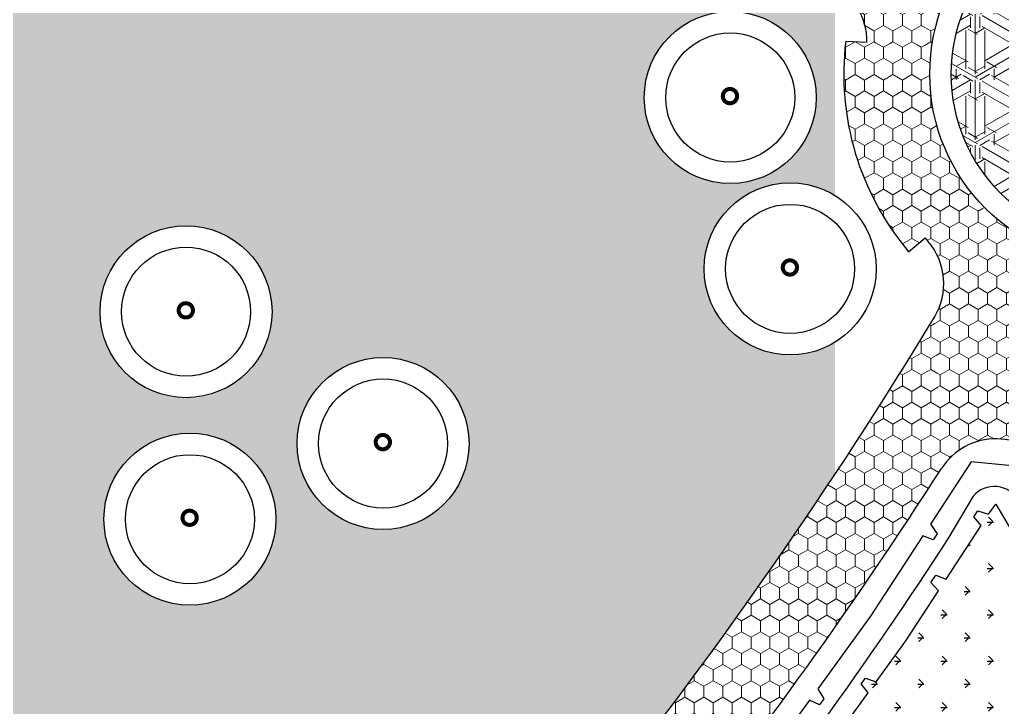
# Model space of a CAD drawing. Header units: millimetres. Extents: x -164772 to 106339, y -135449 to 107526.
# Drawn here: x 1245 to 24103, y -71863 to -55873 of the extents above; entities that cross this region are included whole.
import ezdxf

# ---------------------------------------------------------------- set-up
doc = ezdxf.new("R2010")
doc.units = ezdxf.units.MM
doc.layers.add('bord2', color=251, linetype='Continuous', lineweight=25)
doc.layers.add('paving', color=250, linetype='Continuous', lineweight=25)
for name, color, linetype, lineweight, true_color in [('graas', 7, 'Continuous', 25, 0x83f83f), ('hatch', 7, 'Continuous', 9, 0x4a4a4a), ('plants', 7, 'Continuous', 30, 0x3d5129)]:
    doc.layers.add(name, color=color, linetype=linetype, lineweight=lineweight, true_color=true_color)
doc.linetypes.add('зигзаг', pattern='A,0.00254,-5.08,[131,ltypeshp.shx,S=5.08,R=0,X=-5.08,Y=0],-10.16,[131,ltypeshp.shx,S=5.08,R=180,X=5.08,Y=0],-5.08', length=20.32254)
pattern_1 = [(90, (0, 0), (-219.9704516, 381), [254, -508]), (210, (0, 0), (-219.9704530418713, -380.9999991675352), [254, -508]), (150, (0, 0), (-439.9409046418711, 8.324647552006501e-07), [-508, 254])]

# ---------------------------------------------------------------- blocks, each defined once
blk = doc.blocks.new('Б')
at = {"layer": 'plants', "const_width": 0.1885352972114263}
blk.add_lwpolyline([(63583.59903664938, 41953.88570157746, 1), (63584.26256520769, 41953.88570157746, 1)], format="xyb", close=True, dxfattribs=at)
at = {"layer": 'plants'}
for radius in [4, 3]:
    blk.add_circle((63583.86653953583, 41953.87432750583), radius, dxfattribs=at)
blk = doc.blocks.new('Р')
at = {"layer": 'plants', "const_width": 0.1885352972114263}
blk.add_lwpolyline([(63573.59903664942, 42000.92048726147, 1), (63574.26256520773, 42000.92048726147, 1)], format="xyb", close=True, dxfattribs=at)
at = {"layer": 'plants'}
blk.add_circle((63573.86653953586, 42000.90911318984), 4, dxfattribs=at)
at = {"layer": 'plants', "linetype": 'зигзаг', "ltscale": 0.1}
blk.add_circle((63573.86653953586, 42000.90911318984), 3, dxfattribs=at)

msp = doc.modelspace()

# ---------------------------------------------------------------- hatches: boundary and pattern name
at = {"layer": 'graas'}
h = msp.add_hatch(dxfattribs=at)
h.set_pattern_fill('GRASS,_O', color=256, scale=30, angle=90)
h.set_pattern_definition([(180, (20086130.2969499, -35164895.6718968), (-538.8149999999999, -538.8149999999999), [142.875, -934.755]), (135, (20086130.2969499, -35164895.6718968), (-538.8153672641492, -538.8153672641491), [142.875, -619.1249999999999]), (225, (20086130.2969499, -35164895.6718968), (538.8153672641491, -538.8153672641492), [142.875, -619.1249999999999])])
h.paths.add_polyline_path([(-16881.00978986946, -64929.83549857694), (-9664.48092604549, -75038.56493971818), (-10121.02646176032, -75427.879945612), (-2990.39725011056, -83789.89241391928, 0.3128562335060687), (-1305.118566213452, -84225.03223058856, -0.004958622415605425), (-1193.589945147556, -84183.51932254569), (-1363.352445447163, -83713.22080724729, -0.2077835124769347), (3805.050075634106, -84040.94761274285), (3577.243151236049, -84486.0363737647, -0.00515883096216769), (3686.86696790038, -84543.57940258733, 0.3234179020562239), (5437.046274722743, -84289.81419319841, 0.05378344987379314), (20212.04646126526, -66445.22378586789), (20212.04646126526, -63389.35614114252, -0.137211629457894), (19174.45696733725, -63679.55847998799, -1), (19174.45696733725, -59679.55847998799, -0.137211629457894), (20212.04646126526, -59969.76081883299), (20212.04646126526, -55091.45292435677, 0.01236897404427421), (20147.14991310584, -55055.47448854891), (17492.5180765546, -53668.46070473963), (16518.00751939855, -56143.90371240392, -0.1724520625654502), (17780.39218551359, -55695.1564173982, -1), (17780.39218551359, -59695.1564173982, -0.7058266720286092), (16518.00751939855, -56143.90371240392), (17492.51807655833, -53668.46070474661), (10308.75810993715, -49915.03096127832), (10030.90544529372, -50446.81841576328), (-1396.544501212695, -45458.74795300603, -0.07962875425606525)])
h.paths.add_polyline_path([(-1258.646054100514, -50708.45190756205, -1), (-1258.646054100514, -54708.45190756205, -1)], flags=16)
h.paths.add_polyline_path([(5123.517075220319, -60675.87254191698, -1), (5123.517075220319, -64675.87254191698, -1)], flags=16)
h.paths.add_polyline_path([(-8267.074693556682, -66955.6184717407, -1), (-8267.074693556682, -62955.6184717407, -1)], flags=16)
h.paths.add_polyline_path([(-1258.646054100514, -51208.45190756205, -1), (-1258.646054100514, -54208.45190756205, -1)], flags=0)
h.paths.add_polyline_path([(5123.517075220319, -61175.87254191698, -1), (5123.517075220319, -64175.87254191698, -1)], flags=0)
h.paths.add_polyline_path([(-8267.074693556682, -66455.6184717407, -1), (-8267.074693556682, -63455.6184717407, -1)], flags=0)
h.paths.add_polyline_path([(-1264.333089917236, -52842.20335078514, -1), (-1264.333089917236, -52510.43907163381, -1)], flags=0)
h.paths.add_polyline_path([(5117.830039404063, -62477.85970598175, 1), (5117.830039404063, -62809.62398514054, 1)], flags=0)
h.paths.add_polyline_path([(-8272.761729373404, -65089.36991496426, 1), (-8272.761729373404, -64757.60563581246, 1)], flags=0)
h.paths.add_polyline_path([(5212.027672145246, -65499.94860570967, -1), (5212.027672145246, -69499.94860570967, -1)], flags=16)
h.paths.add_polyline_path([(-6611.046381423985, -71862.71404796974, -1), (-6611.046381423985, -67862.71404796974, -1)], flags=16)
h.paths.add_polyline_path([(4859.800422787863, -49864.02424934596, -1), (4859.800422787863, -53864.02424934595, -1)], flags=16)
h.paths.add_polyline_path([(5212.027672145246, -65999.94860570967, -1), (5212.027672145246, -68999.94860570967, -1)], flags=0)
h.paths.add_polyline_path([(-6611.046381423985, -71362.71404796974, -1), (-6611.046381423985, -68362.71404796974, -1)], flags=0)
h.paths.add_polyline_path([(4859.800422787863, -50364.02424934595, -1), (4859.800422787863, -53364.02424934595, -1)], flags=0)
h.paths.add_polyline_path([(5206.340636328525, -67633.70004893323, 1), (5206.340636328525, -67301.93576977444, 1)], flags=0)
h.paths.add_polyline_path([(-6616.733417240706, -69996.4654911933, 1), (-6616.733417240706, -69664.7012120415, 1)], flags=0)
h.paths.add_polyline_path([(4854.113386971141, -51666.01141341771, -1), (4854.113386971141, -51997.77569256951, -1)], flags=0)
h.paths.add_polyline_path([(9705.918007681343, -63740.33430032847, -1), (9705.918007681343, -67740.33430032847, -1)], flags=16)
h.paths.add_polyline_path([(9705.918007681343, -64240.33430032847, -1), (9705.918007681343, -67240.33430032847, -1)], flags=0)
h.paths.add_polyline_path([(9700.230971860896, -65542.32146440023, -1), (9700.230971864621, -65874.08574355156, -1)], flags=0)
h.paths.add_polyline_path([(-763.2976096740895, -78925.90310791689, -1), (-763.2976096740895, -82925.90310791689, -1)], flags=16)
h.paths.add_polyline_path([(-763.2976096740895, -79425.90310791689, -1), (-763.2976096740895, -82425.90310791689, -1)], flags=0)
h.paths.add_polyline_path([(3503.641295233931, -79242.14120283812, -1), (3503.641295233931, -83242.14120283812, -1)], flags=16)
h.paths.add_polyline_path([(3503.641295233931, -79742.14120283812, -1), (3503.641295233931, -82742.14120283812, -1)], flags=0)
h.paths.add_polyline_path([(-768.9846454908111, -80727.89027198865, -1), (-768.9846454908111, -81059.65455113999, -1)], flags=0)
h.paths.add_polyline_path([(3497.954259417209, -81044.12836690988, -1), (3497.954259417209, -81375.89264606168, -1)], flags=0)
at = {"layer": 'graas', "lineweight": 13}
h = msp.add_hatch(dxfattribs=at)
h.set_pattern_fill('ESCHER', color=256, scale=50, angle=90, style=0)
h.set_pattern_definition([(150, (20086130.82826649, -35164895.67189679), (-0.001142316258033797, -1524.001978549797), [1397, -127]), (270, (20086130.82826649, -35164895.67189679), (1319.825, 761.9999999999998), [1397, -127]), (30.00000000000001, (20086130.82826649, -35164895.67189679), (-0.001142316257847161, 1524.001978549797), [1397, -127]), (150, (20086130.82826649, -35164768.67189679), (-0.001142316258033797, -1524.001978549797), [254, -1270]), (30.00000000000001, (20086130.82826649, -35164768.67189679), (-0.001142316257847161, 1524.001978549797), [254, -1270]), (150, (20086020.84326649, -35164959.17189679), (-0.001142316258033797, -1524.001978549797), [254, -1270]), (270, (20086020.84326649, -35164959.17189679), (1319.825, 761.9999999999998), [254, -1270]), (30.00000000000001, (20086240.81326649, -35164959.17189679), (-0.001142316257847161, 1524.001978549797), [254, -1270]), (270, (20086240.81326649, -35164959.17189679), (1319.825, 761.9999999999998), [254, -1270]), (150, (20086130.82826649, -35165403.67189679), (-0.001142316258033797, -1524.001978549797), [254, -1270]), (30.00000000000001, (20086130.82826649, -35165403.67189679), (-0.001142316257847161, 1524.001978549797), [254, -1270]), (150, (20086570.76926649, -35164641.67189679), (-0.001142316258033797, -1524.001978549797), [254, -1270]), (270, (20086570.76926649, -35164641.67189679), (1319.825, 761.9999999999998), [254, -1270]), (30.00000000000001, (20085690.88726648, -35164641.67189679), (-0.001142316257847161, 1524.001978549797), [254, -1270]), (270, (20085690.88726648, -35164641.67189679), (1319.825, 761.9999999999998), [254, -1270]), (90, (20085910.85776649, -35164641.67189679), (-1319.825, -761.9999999999999), [889.0000000000001, -635]), (90, (20086350.79876648, -35164641.67189679), (-1319.825, -761.9999999999999), [889.0000000000001, -635]), (210, (20085800.87276648, -35164832.17189678), (0.001142316257314254, -1524.001978549797), [888.9999999999986, -634.9999999999986]), (210, (20086020.84326649, -35165213.17189679), (0.001142316257314254, -1524.001978549797), [888.9999999999986, -634.9999999999986]), (329.9999999999999, (20086240.81326649, -35165213.17189679), (1319.823857683743, 762.0019785497959), [889.0000000000001, -635]), (329.9999999999999, (20086460.78376649, -35164832.17189678), (1319.823857683743, 762.0019785497959), [889.0000000000001, -635])])
h.paths.add_polyline_path([(26831.07391654068, -53224.81416101471, 1), (26831.07391654068, -61058.24481026173, 1)])
at = {"layer": 'graas'}
h = msp.add_hatch(dxfattribs=at)
h.set_pattern_fill('GRASS,_O', color=256, scale=30, angle=90)
h.set_pattern_definition([(180, (20086130.56260819, -35164895.6718968), (-538.8149999999999, -538.8149999999999), [142.875, -934.755]), (135, (20086130.56260819, -35164895.6718968), (-538.8153672641492, -538.8153672641491), [142.875, -619.1249999999999]), (225, (20086130.56260819, -35164895.6718968), (538.8153672641491, -538.8153672641492), [142.875, -619.1249999999999])])
edge = h.paths.add_edge_path()
edge.add_line((32557.4558541502, -81673.77204920581), (32730.75200044509, -81475.80561136079))
edge.add_line((32730.75200044523, -81475.80561136079), (32659.50277191414, -81355.54253301621))
edge.add_line((32659.50277191374, -81355.54253301627), (32396.17151481585, -81401.53680486066))
edge.add_line((32396.17151481585, -81401.5368048609), (31124.43210818461, -79254.94098818724))
edge.add_line((31124.43210818498, -79254.94098818718), (31312.9471354169, -79082.66282106025))
edge.add_line((31312.94713541652, -79082.66282106002), (31269.24862140518, -79008.90317590188))
edge.add_line((31269.2486214053, -79008.90317590206), (31107.50721428647, -78954.65900634413))
edge.add_line((31107.50721428656, -78954.65900634413), (30955.0114027569, -78975.5092835007))
edge.add_line((30955.0114027571, -78975.5092835007), (30956.41131150669, -78971.3351351424))
edge.add_line((30956.41131150649, -78971.33513514229), (30359.73683983128, -77964.19568649828))
edge.add_line((30359.73683983107, -77964.19568649816), (30534.97717347059, -77769.51088355799))
edge.add_line((30534.97717347062, -77769.51088355805), (30465.8593157198, -77652.84539098162))
edge.add_line((30465.85931572012, -77652.84539098197), (30198.45250049733, -77691.96044216063))
edge.add_line((30198.45250049719, -77691.96044216023), (29737.63369245524, -76914.13463881708))
edge.add_line((29737.63369245521, -76914.13463881749), (28603.90379552505, -75000.48798975753))
edge.add_line((28603.90379552516, -75000.48798975718), (28792.41882275708, -74828.2098226157))
edge.add_line((28792.41882275716, -74828.20982261605), (28706.87192615703, -74683.8134082251))
edge.add_line((28706.871926157, -74683.81340822481), (28438.06574487648, -74720.566439861))
edge.add_line((28438.06574487613, -74720.56643986094), (27839.20852717134, -73709.74268806845))
edge.add_line((27839.20852717172, -73709.74268806863), (28019.07608523659, -73522.86827501343))
edge.add_line((28019.07608523659, -73522.86827501326), (27930.41087851277, -73373.20839905829))
edge.add_line((27930.41087851274, -73373.20839905829), (27677.92418784851, -73437.50744373779))
edge.add_line((27677.92418784854, -73437.50744373814), (23950.86490848741, -67142.90012092591))
edge.add_line((23950.86490848727, -67142.9001209256), (21164.92339514108, -71272.72858946916))
edge.add_line((21164.92339514122, -71272.72858946907), (20919.61083690519, -71185.0923766944))
edge.add_line((20919.61083690516, -71185.09237669452), (20822.37596502277, -71319.02733310955))
edge.add_line((20822.37596502268, -71319.02733310961), (20979.0268747874, -71528.78942233327))
edge.add_line((20979.02687478737, -71528.78942233321), (20212.31211955993, -72584.89105886503))
edge.add_line((20212.31211956005, -72584.89105886497), (20212.31211956005, -76091.51550260527))
edge.add_arc((21784.78758599069, -77327.36375683124), 1999.999999999855, 90.00000000002609, 141.8352987984607, ccw=False)
edge.add_arc((21784.78758598976, -77327.36375683124), 2000, -90, 90, ccw=False)
edge.add_arc((21788.02683668696, -77324.40505544792), 2002.961320692927, 141.9591908091692, 269.9073394614629, ccw=False)
edge.add_line((20210.5504913807, -76090.13505573661), (20103.34744687683, -72731.35787114792))
edge.add_line((20103.34744687677, -72731.35787114777), (15216.28835163026, -78940.13561462678))
edge.add_line((15216.28835163005, -78940.13561462653), (9885.786050495648, -84790.23347849962))
edge.add_line((9885.78605049588, -84790.2334785), (19877.50786644938, -87681.10014125762))
edge.add_line((19877.50786644938, -87681.10014125747), (20212.31211956001, -82507.54186801756))
edge.add_arc((21653.69557609661, -83894.05322073815), 2000.000000000326, 89.99999999994787, 136.1116203705098, ccw=False)
edge.add_arc((21653.69557609847, -83894.05322073815), 2000, -90, 90, ccw=False)
edge.add_arc((21653.69557609661, -83894.05322073815), 2000, 223.8883796294902, 270.0000000000521, ccw=False)
edge.add_line((20212.31211956004, -85280.56457345928), (20212.31211956004, -88058.15351445608))
edge.add_line((20212.31211956004, -88058.15351445596), (21077.89617929123, -88331.7783751521))
edge.add_line((21077.89617929114, -88331.77837515199), (21992.81398793204, -88620.99841695839))
edge.add_line((21992.81398793189, -88620.99841695833), (21967.16733341762, -88875.08488152178))
edge.add_line((21967.16733341776, -88875.08488152218), (22127.19689887848, -88925.67276730972))
edge.add_line((22127.19689887828, -88925.67276730943), (22275.12652564266, -88710.24189127302))
edge.add_line((22275.12652564301, -88710.24189127325), (23423.30248450716, -89073.19853687346))
edge.add_line((23423.30248450693, -89073.19853687329), (23439.7587191323, -89340.59439299414))
edge.add_line((23439.75871913247, -89340.59439299438), (23551.78467289628, -89376.00757516759))
edge.add_line((23551.7846728961, -89376.0075751673), (23725.01141569031, -89168.57351904428))
edge.add_line((23725.01141569037, -89168.57351904451), (25752.22731014756, -89809.40864129348))
edge.add_line((25752.22731014733, -89809.40864129314), (25798.61356354527, -90086.26585143445))
edge.add_line((25798.61356354524, -90086.26585143474), (26037.0228579319, -89879.90440427938))
edge.add_line((26037.0228579321, -89879.90440427927), (26855.11407557519, -90163.13313132957))
edge.add_line((26855.11407557522, -90163.13313132939), (28702.73733374586, -90747.19617058524))
edge.add_line((28702.73733374589, -90747.19617058565), (28695.1529113666, -91006.99239342487))
edge.add_line((28695.15291136663, -91006.99239342469), (28877.60947707461, -91064.66980997032))
edge.add_line((28877.60947707455, -91064.6698099705), (29072.85956046497, -90864.19768140024))
edge.add_line((29072.85956046517, -90864.19768139995), (29610.48225223395, -91034.14874802939))
edge.add_line((29610.48225223386, -91034.14874802945), (34036.69817620722, -92444.78970839952))
edge.add_line((34036.69817620722, -92444.78970839964), (34005.6638397382, -92697.17304117193))
edge.add_line((34005.66383973808, -92697.17304117182), (34187.18045744925, -92754.5533252454))
edge.add_line((34187.18045744925, -92754.55332524558), (34344.66766594585, -92542.143752497))
edge.add_line((34344.66766594603, -92542.14375249665), (35466.16492093933, -92896.66683633202))
edge.add_line((35466.16492093933, -92896.66683633202), (35485.60942026422, -93165.00733035734))
edge.add_line((35485.60942026387, -93165.00733035752), (35597.64281441102, -93200.4228645568))
edge.add_line((35597.64281441105, -93200.42286455673), (35763.54117043749, -92990.6721890623))
edge.add_line((35763.54117043755, -92990.67218906242), (37216.22515007928, -93449.88865348244))
edge.add_line((37216.2251500792, -93449.88865348227), (37848.58119971403, -93649.78643814924))
edge.add_line((37848.58119971418, -93649.78643814936), (37822.93454519627, -93903.87290272008))
edge.add_line((37822.93454519632, -93903.87290272019), (37982.9641106534, -93954.460788515))
edge.add_line((37982.96411065358, -93954.46078851489), (38158.80859823128, -93747.85424306571))
edge.add_line((38158.80859823126, -93747.85424306565), (40068.29285264218, -94351.47252514098))
edge.add_line((40068.29285264221, -94351.47252514116), (39679.59620967859, -93695.38324821451))
edge.add_line((39679.59620967853, -93695.38324821457), (39802.76715976473, -93412.80943253929))
edge.add_line((39802.76715976439, -93412.80943253911), (39695.26186609588, -93231.34897573288))
edge.add_line((39695.26186609614, -93231.34897573288), (39401.40778930613, -93248.47004683795))
edge.add_line((39401.40778930598, -93248.47004683777), (38589.26871911334, -91854.99643795281))
edge.add_line((38589.26871911363, -91854.99643795281), (38761.41871852279, -91655.09539456632))
edge.add_line((38761.41871852261, -91655.09539456661), (38688.62780716328, -91532.23007718452))
edge.add_line((38688.62780716336, -91532.23007718423), (38427.98437977581, -91582.76119360032))
edge.add_line((38427.98437977555, -91582.76119360044), (37202.69864257145, -89514.57550713194))
edge.add_line((37202.69864257165, -89514.57550713183), (37393.45781178958, -89346.08527467588))
edge.add_line((37393.45781178932, -89346.08527467628), (37301.11193066264, -89190.21271063377))
edge.add_line((37301.11193066296, -89190.21271063336), (37040.46941412708, -89240.74536447386))
edge.add_line((37040.46941412679, -89240.74536447409), (36825.20281047408, -88877.39231552808))
edge.add_line((36825.2028104744, -88877.39231552785), (36948.37376057516, -88594.81849986712))
edge.add_line((36948.37376057516, -88594.8184998673), (36840.86846690301, -88413.35804305378))
edge.add_line((36840.86846690272, -88413.35804305361), (36547.01439011271, -88430.47911416595))
edge.add_line((36547.01439011303, -88430.47911416595), (35734.87531991311, -87037.00550527372))
edge.add_line((35734.87531991276, -87037.005505274), (35907.02531932919, -86837.10446188752))
edge.add_line((35907.02531932919, -86837.10446188734), (35834.23440796258, -86714.23914450525))
edge.add_line((35834.23440796296, -86714.23914450542), (35573.59098057905, -86764.77026092152))
edge.add_line((35573.59098057888, -86764.77026092164), (35411.84925334702, -86491.76298188524))
edge.add_line((35411.84925334687, -86491.76298188507), (35585.1453996454, -86293.79654404732))
edge.add_line((35585.14539964563, -86293.7965440475), (35513.89617111818, -86173.53346571747))
edge.add_line((35513.89617111786, -86173.53346571741), (35250.5649140127, -86219.52773754725))
edge.add_line((35250.56491401299, -86219.52773754713), (34348.30524337119, -84696.58457444569))
edge.add_line((34348.30524337125, -84696.58457444557), (34539.06441258554, -84528.09434198962))
edge.add_line((34539.06441258519, -84528.09434198956), (34446.71853146579, -84372.22177795433))
edge.add_line((34446.71853146582, -84372.22177795456), (34186.07601491539, -84422.75443179505))
edge.add_line((34186.07601491568, -84422.75443179482), (33978.82550738905, -84072.93192086603))
edge.add_line((33978.82550738911, -84072.93192086597), (34167.34053461375, -83900.65375373176))
edge.add_line((34167.34053461366, -83900.65375373182), (34081.79363801353, -83756.25733932633))
edge.add_line((34081.7936380135, -83756.25733932662), (33812.9874567257, -83793.01037095553))
edge.add_line((33812.98745672564, -83793.0103709553), (33214.13023903177, -82782.18661917736))
edge.add_line((33214.13023903194, -82782.18661917743), (33389.37057267146, -82587.50181624453))
edge.add_line((33389.37057267149, -82587.50181624477), (33320.25271492067, -82470.83632366834))
edge.add_line((33320.25271492052, -82470.83632366822), (33052.84589970137, -82509.95137483234))
edge.add_line((33052.84589970131, -82509.95137483205), (32557.45585415014, -81673.77204920576))
edge = h.paths.add_edge_path(flags=16)
edge.add_arc((29930.75356407064, -84660.63753179736), 2000, 90, 450)
edge = h.paths.add_edge_path(flags=16)
edge.add_arc((29930.75356407064, -84660.63753179736), 1500, 90, 450)
edge = h.paths.add_edge_path(flags=0)
edge.add_arc((29925.06652825439, -84628.50683544106), 165.8821395794803, 90, 450)
at = {"layer": 'hatch'}
h = msp.add_hatch(dxfattribs=at)
h.set_pattern_fill('HONEY', color=256, scale=80, angle=90, style=0)
h.set_pattern_definition(pattern_1)
h.paths.add_polyline_path([(14228.78309842591, -49702.75427033655), (13273.90377508869, -51460.38173542959), (20147.68122969494, -55051.84927721039, -0.01236897404427421), (20212.57777785436, -55087.82771301825), (20212.57777785436, -52829.21632265809)])
h.paths.add_polyline_path([(20917.55881861338, -53197.56059072862), (20212.57777785436, -52829.2163226511), (20212.57777785436, -55087.82771301825, -0.2688612807142569), (20952.96283793329, -56397.4481006595), (20952.97777932669, -56397.44891430761), (22667.68807089255, -52933.88970082763, -0.3264077376316477)])
h = msp.add_hatch(dxfattribs=at)
h.set_pattern_fill('HONEY', color=256, scale=80, angle=90, style=0)
h.set_pattern_definition(pattern_1)
h.paths.add_polyline_path([(20952.97777932669, -56397.44891430761), (22463.67644865505, -56479.71462363095, -0.1664935534209925), (23784.15825249787, -53940.45541701835), (22876.99537184528, -52736.45188958521, 0.01215950019294048), (22667.68807076543, -52933.88970108979)])
h = msp.add_hatch(dxfattribs=at)
h.set_pattern_fill('HONEY', color=256, scale=80, angle=90, style=0)
h.set_pattern_definition(pattern_1)
h.paths.add_polyline_path([(20960.82022738663, -56397.87597795713), (20460.15609412427, -56372.63199774359, 0.2077835124769086), (21922.99622782759, -61271.30589511243), (22305.44093985922, -60949.22509427878), (23688.16458292511, -60241.04706499956, -0.2364153266348046), (22463.67644865505, -56479.71462363095)])
h = msp.add_hatch(dxfattribs=at)
h.set_pattern_fill('HONEY', color=256, scale=80, angle=90, style=0)
h.set_pattern_definition(pattern_1)
h.paths.add_polyline_path([(23688.16458292511, -60241.04706499956), (22305.44093984106, -60949.22509428623, 0.004272314504284391), (22371.2308332922, -61026.00405510791), (27629.62062112075, -62328.47959276891), (27632.92312418875, -61481.22237305527, -0.04567200636809615), (26831.07391654068, -61554.61959893021, -0.2005675136543493)])
h = msp.add_hatch(dxfattribs=at)
h.set_pattern_fill('HONEY', color=256, scale=80, angle=90, style=0)
h.set_pattern_definition(pattern_1)
h.paths.add_polyline_path([(22371.23083329593, -61026.00405510791, -0.3261513869002821), (22523.98466683525, -62788.15287984672), (27577.30511350204, -63007.37266874823, 0.002117831196070486), (27626.99984176104, -63000.8405825216), (27629.62062111703, -62328.47959276891)])
h = msp.add_hatch(dxfattribs=at)
h.set_pattern_fill('HONEY', color=256, scale=80, angle=90, style=0)
h.set_pattern_definition(pattern_1)
h.paths.add_polyline_path([(20212.57777785436, -66441.59857453682), (20212.57777785436, -69995.88592458933, 0.01008900770441631), (22685.38157924005, -66309.7766114664), (22523.98466681709, -62788.15287987559, -0.01000846580494871)])
h = msp.add_hatch(dxfattribs=at)
h.set_pattern_fill('HONEY', color=256, scale=80, angle=90, style=0)
h.set_pattern_definition(pattern_1)
h.paths.add_polyline_path([(22523.98466681336, -62788.15287984672), (22685.38157924005, -66309.7766114664, -0.5581430373840932), (25238.37553862362, -66355.89481111706), (26472.63390182491, -65254.30122789132, -0.5381520710789295), (27577.30511409483, -63007.37266877011)])
h = msp.add_hatch(dxfattribs=at)
h.set_pattern_fill('HONEY', color=256, scale=80, angle=90, style=0)
h.set_pattern_definition(pattern_1)
h.paths.add_polyline_path([(16041.04737450854, -72316.18034712314), (17507.72951450731, -73691.0209914208, 0.01040868682146387), (20212.57777785436, -69995.88592458187), (20212.57777785436, -66441.59857452937, -0.01668293918247371)])

# ---------------------------------------------------------------- linework, layer by layer
at = {"layer": 'bord2'}
msp.add_lwpolyline([(31992.64192526062, -92355.14636636847), (39968.53150940473, -94848.78040888761, 0.812517883200868), (40424.45429077811, -94032.08980006487), (24483.5152053509, -67051.6750094108, 0.5093277111096629), (23424.33312064708, -66950.77008222925), (22860.71049897672, -67908.36868310018, -0.0521376008933257), (9745.505666558354, -84140.09453337402), (9591.32749892697, -84286.09450433632, 0.5184928652019455), (9732.601874185915, -85260.18034969499), (31992.64192526062, -92355.14636636847)], format="xyb", dxfattribs=at)
at = {"layer": 'paving'}
for p, q in [((20460.15609412427, -56372.63199774359), (20960.82022922739, -56397.87597809496)), ((21922.99622783131, -61271.30589511243), (22305.44093984106, -60949.22509428996))]:
    msp.add_line(p, q, dxfattribs=at)
for radius in [4416.71532462249, 3916.71532462249]:
    msp.add_circle((26831.07391654068, -57137.90427431042), radius, dxfattribs=at)
for centre, radius, start, end in [((19453.04956808659, -56381.31791343071), 1500, 359.3826500933925, 62.41346386706812), ((26831.07391654068, -57137.90427431042), 6416.71532462249, 173.1504698228611, 220.1028443106097), ((26831.07391654068, -57137.90427431042), 5916.71532462249, 220.1028443106097, 221.081980712853), ((21240.57568802984, -62011.71138615996), 1500, 328.8267461007736, 41.08198071285295), ((-69881.46180604052, -6884.365332415286), 108000, 314.2186571805681, 328.8267461007736), ((23947.65671631294, -67120.12312891099), 1500, 30.62956824124901, 147.3006338074337), ((-69881.46180604052, -6884.365332415286), 110000, 315.676585198777, 327.3006338074337)]:
    msp.add_arc(centre, radius, start, end, dxfattribs=at)
at = {"layer": 'plants', "linetype": 'ByBlock'}
msp.add_line((24254.63042568109, -66242.4982546875), (23378.19363615728, -66155.4983645803), dxfattribs=at)
for points in [[(23378.19363615728, -66155.4983645803), (22434.18981550141, -67601.74158365789), (22585.93257989382, -67826.64530058202), (22494.19505815041, -67967.19003763839), (22256.35084783957, -67874.19641428671), (21035.58377102829, -69745.10493128092)], [(21855.16693101238, -70318.336064178), (21855.16693101238, -70318.336064178), (21855.16693101238, -70318.336064178), (21973.27492842843, -70137.39093806033), (21973.27492842843, -70137.39093806033), (22615.51126874258, -69153.46488617451), (22443.15711105961, -68960.13846495093), (22553.6512417581, -68790.85801949675), (22792.72186124018, -68881.97274584367), (23607.44271236585, -67633.79505778753), (23440.5717595636, -67432.06819611459), (23531.03783088383, -67293.47136065594), (23780.39843810788, -67368.82150569043), (23950.86490848727, -67142.9001209256)], [(23950.86490848727, -67142.9001209256), (23950.86490848727, -67142.9001209256), (23950.86490848727, -67142.9001209256), (24002.76785719135, -67230.50820476838), (24002.76785719135, -67230.50820476838), (24601.66484888942, -68241.39909192358), (24851.2505335074, -68172.20337783542), (24954.28830686604, -68346.12301270707), (24766.91692835252, -68520.33156867416), (25526.65884294939, -69802.71599988962), (25526.65884294939, -69802.71599988962), (25526.65884294939, -69802.71599988962), (25526.65884294939, -69802.71599988962)], [(21035.58377102829, -69745.10493128418), (19808.81178529487, -71434.90663777661), (19949.20259400337, -71667.06599955817), (19850.60113996008, -71802.88333744506), (19617.66665227498, -71698.19710717301), (18299.85927778549, -73513.57048469126)], [(19095.64331876553, -74119.40730097608), (19095.64331876553, -74119.40730097608), (19095.64331876553, -74119.40730097608), (19222.58832510301, -73944.5484919748), (19222.58832510301, -73944.5484919748), (19912.87770494606, -72993.718031547), (19750.33332908592, -72792.07382337374), (19869.09478833499, -72628.48733881439), (20103.34744687677, -72731.35787114777), (20979.02687478737, -71525.16421100913), (20822.37596502268, -71315.40212177808), (20919.61083690842, -71181.46716536299), (21164.92339475519, -71269.10337792707), (21855.16693102355, -70318.33606412724)]]:
    msp.add_lwpolyline(points, dxfattribs=at)

# ---------------------------------------------------------------- block references
at = {"layer": 'graas', "xscale": 500, "yscale": 500, "zscale": 500, "rotation": 90}
for name, p in [('Б', (20994709.89746667, -31849616.64601376)), ('Б', (20996103.9622485, -31853601.04807635)), ('Б', (20982053.02235638, -31854597.36213828)), ('Р', (21010152.81613084, -31852661.82389671)), ('Р', (21005658.92579531, -31854421.43820208))]:
    msp.add_blockref(name, p, dxfattribs=at)

doc.saveas('drawing.dxf')
